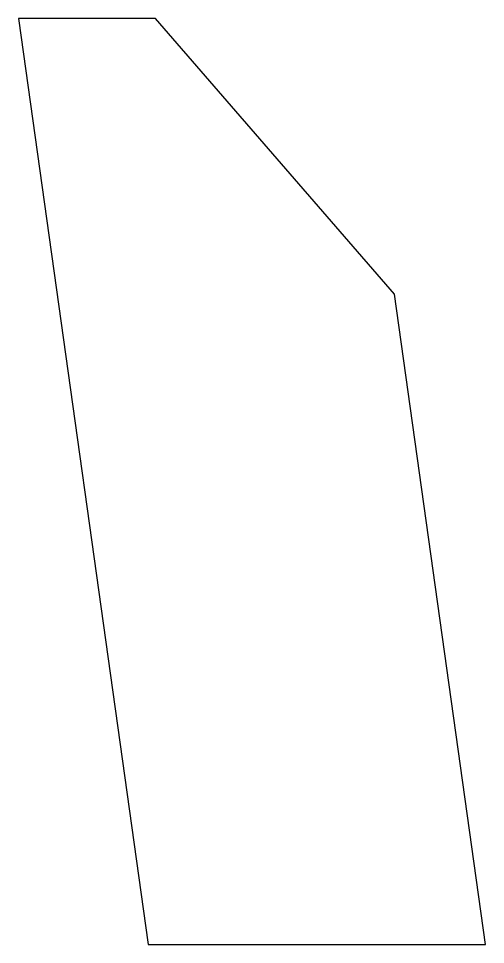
# Model space of a CAD drawing. Header units: millimetres. Extents: x 0 to 1026, y 0 to 2033.
import ezdxf

# ---------------------------------------------------------------- set-up
doc = ezdxf.new("R2010")
doc.units = ezdxf.units.MM

msp = doc.modelspace()

# ---------------------------------------------------------------- linework, layer by layer
at = {"layer": 'CUT'}
for p, q in [((301.3865, 2033), (0, 2033)), ((0, 2033), (285.085, 0)), ((826.051, 1427.4624), (301.3865, 2033)), ((1026.2378, 0), (826.051, 1427.4624)), ((285.085, 0), (1026.2378, 0))]:
    msp.add_line(p, q, dxfattribs=at)

doc.saveas('drawing.dxf')
